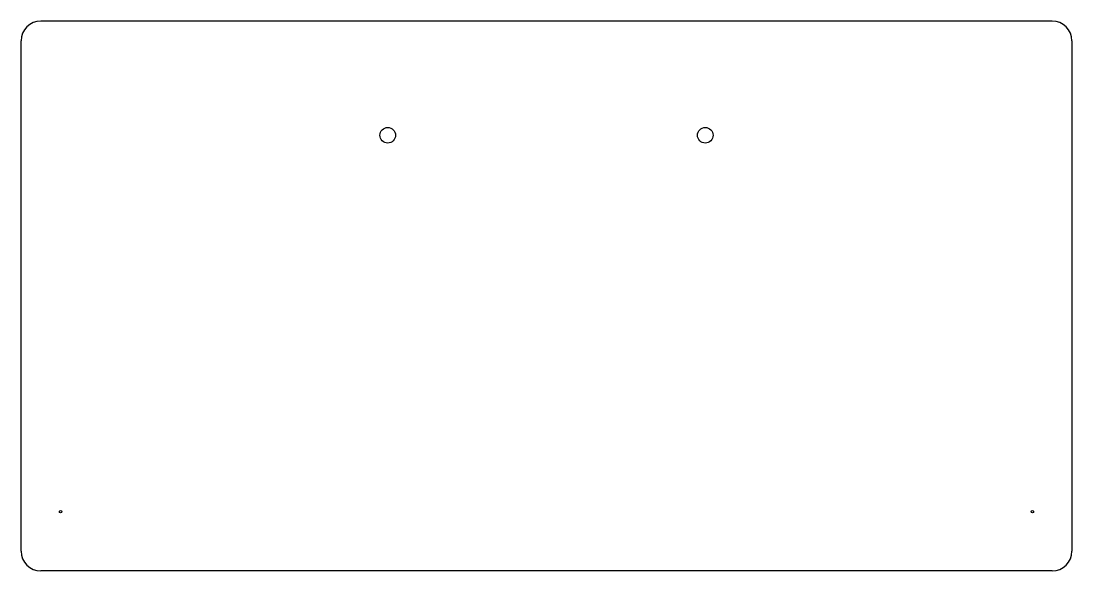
# Model space of a CAD drawing. Header units: millimetres. Extents: x 20 to 358, y 20 to 197.
import ezdxf

# ---------------------------------------------------------------- set-up
doc = ezdxf.new("R2010")
doc.units = ezdxf.units.MM

msp = doc.modelspace()

# ---------------------------------------------------------------- linework, layer by layer
at = {"color": 7, "linetype": 'Continuous', "lineweight": 25}
for p, q in [((351.25, 196.59), (26.35, 196.59)), ((20, 26.35), (20, 190.24)), ((357.6, 190.24), (357.6, 26.35)), ((351.25, 20), (26.35, 20))]:
    msp.add_line(p, q, dxfattribs=at)
for centre, radius in [((137.8, 159.9), 2.5), ((239.8, 159.9), 2.5), ((32.7, 39.07), 0.394), ((344.9, 39.07), 0.394)]:
    msp.add_circle(centre, radius, dxfattribs=at)
for centre, start, end in [((26.35, 190.24), 90, 180), ((351.25, 190.24), 0, 90), ((26.35, 26.35), 180, 270), ((351.25, 26.35), 270, 0)]:
    msp.add_arc(centre, 6.35, start, end, dxfattribs=at)

doc.saveas('drawing.dxf')
